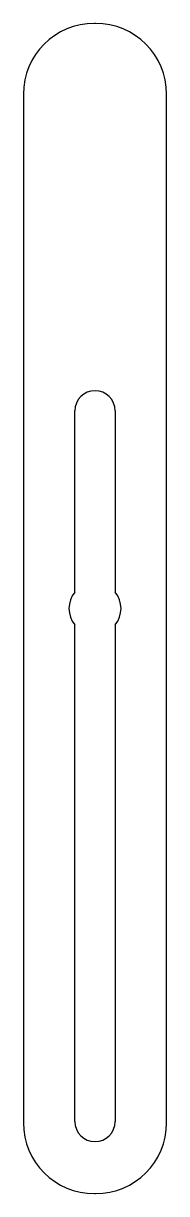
# Model space of a CAD drawing. Header units: millimetres. Extents: x -11 to 11, y -90 to 90.
import ezdxf

# ---------------------------------------------------------------- set-up
doc = ezdxf.new("R2010")
doc.units = ezdxf.units.MM

msp = doc.modelspace()

# ---------------------------------------------------------------- linework, layer by layer
for p, q in [((0.1, 90), (-0.1, 90)), ((-11, 79.1), (-11, -79.1)), ((11, -79.1), (11, 79.1)), ((-3.1, 2.53), (-3.1, 30.4)), ((3.1, 30.4), (3.1, 2.53)), ((-3.1, -78.9), (-3.1, -2.53)), ((3.1, -2.53), (3.1, -78.9)), ((-0.1, -90), (0.1, -90))]:
    msp.add_line(p, q)
for centre, radius, start, end in [((-0.1, 79.1), 10.9, 90, 180), ((0.1, 79.1), 10.9, 0, 90), ((0, 30.4), 3.1, 360, 540), ((0, 0), 4, 140.805, 219.195), ((0, 0), 4, -39.195, 39.195), ((-0.1, -79.1), 10.9, 180, 270), ((0, -78.9), 3.1, 180, 360), ((0.1, -79.1), 10.9, -90, 0)]:
    msp.add_arc(centre, radius, start, end)

doc.saveas('drawing.dxf')
